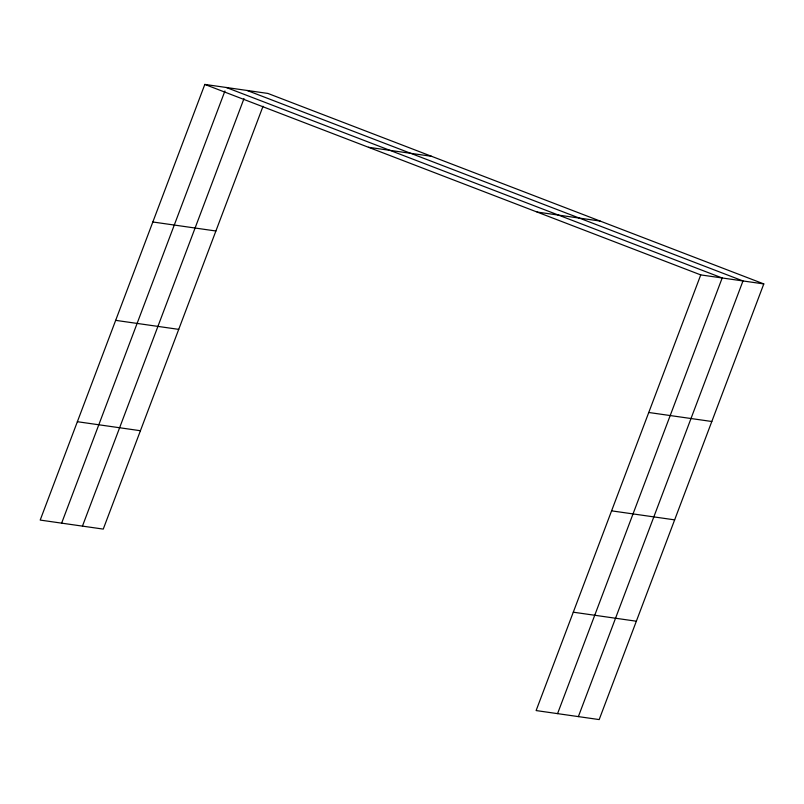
<?xml version="1.0" encoding="UTF-8"?>
<svg xmlns="http://www.w3.org/2000/svg" width="804" height="804" viewBox="0 0 804 804"><rect width="100%" height="100%" fill="white"/><g stroke="black" fill="none" stroke-linecap="round" stroke-linejoin="round"><path stroke-width="1.21" d="M763.8 283.923L700.746 274.908L536.117 710.565L599.181 719.58L763.8 283.923L267.883 93.435L204.819 84.42L40.2 520.077L103.254 529.092L263.029 106.259M61.637 523.143L224.939 90.983M82.45 526.117L243.984 98.621M557.564 713.63L722.183 277.973L226.266 87.475M578.367 716.605L742.986 280.948L247.069 90.46M368.473 147.283L431.537 156.298M537.092 212.045L600.146 221.06M152.84 221.984L215.894 230.999M115.665 320.354L178.729 329.369M648.758 412.482L711.821 421.497M77.375 421.708L140.429 430.723M611.593 510.852L674.646 519.866M573.292 612.196L636.346 621.211M204.819 84.42L700.746 274.908"/></g></svg>
